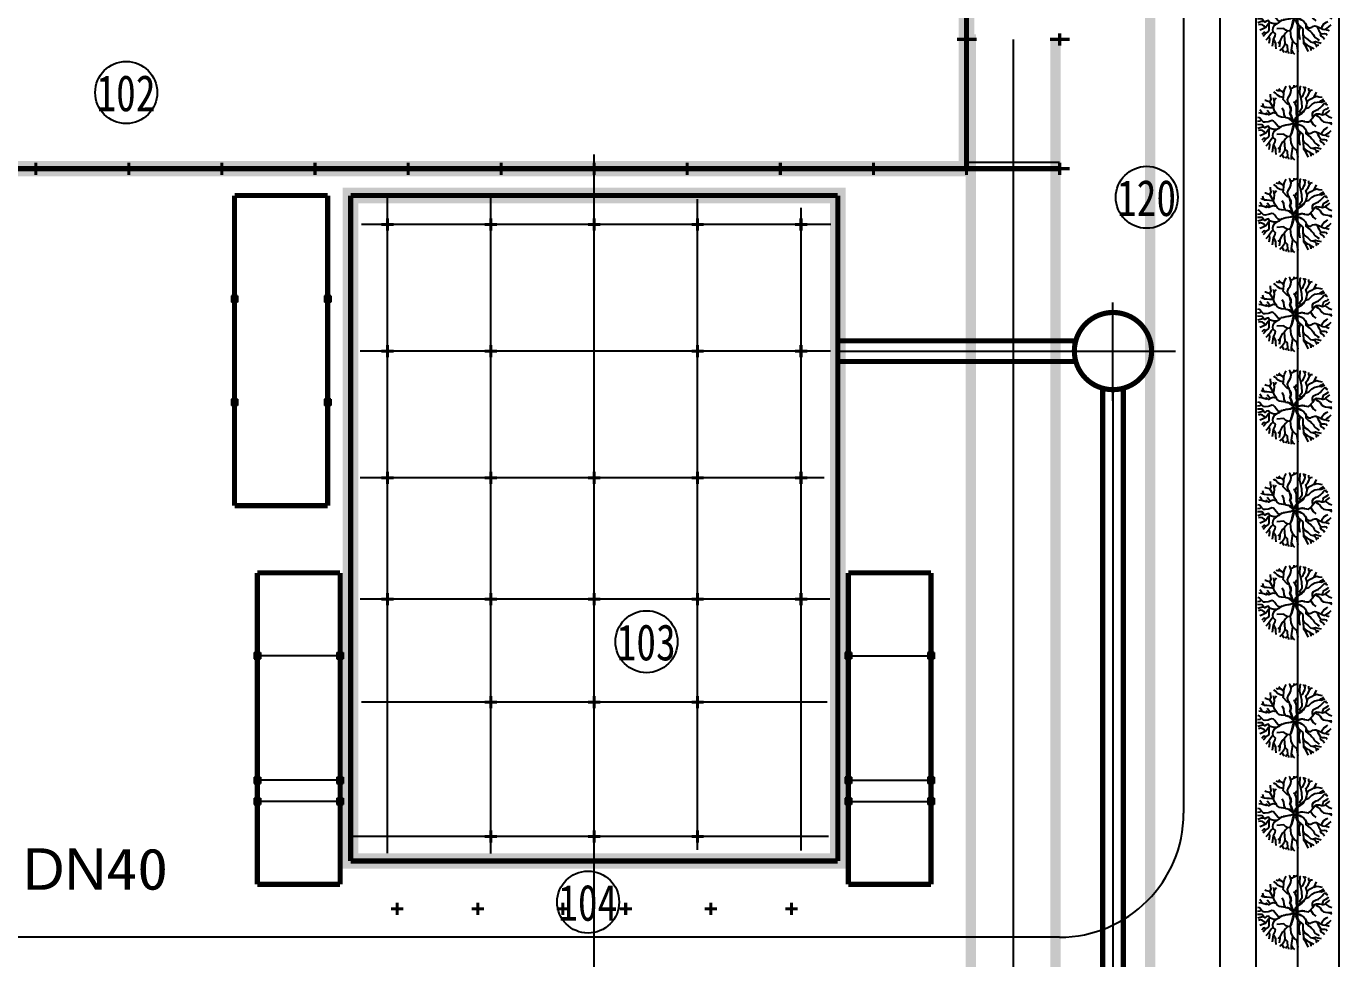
# Model space of a CAD drawing. Extents: x 532522 to 2902776, y -101917278 to 111238625.
# Drawn here: x 2901750.4 to 2901877.4, y 2549110.4 to 2549200.6 of the extents above; entities that cross this region are included whole.
import ezdxf
from ezdxf.enums import TextEntityAlignment as Align

# ---------------------------------------------------------------- set-up
doc = ezdxf.new("R2010")
doc.units = 0
doc.header["$LTSCALE"] = 1000
doc.header["$MEASUREMENT"] = 0
doc.linetypes.add('DASHDOT', pattern=[1, 0.5, -0.25, 0, -0.25])
for name, color, linetype in [('#1力能', 7, 'CONTINUOUS'), ('1', 7, 'CONTINUOUS'), ('11', 1, 'CONTINUOUS'), ('15', 7, 'CONTINUOUS'), ('34', 7, 'CONTINUOUS'), ('DIM', 4, 'CONTINUOUS'), ('NEW道路', 4, 'CONTINUOUS'), ('道路', 5, 'CONTINUOUS')]:
    doc.layers.add(name, color=color, linetype=linetype)
doc.styles.add('GEDITXT', font='', dxfattribs={"height": 0.2})
doc.styles.get("Standard").update_dxf_attribs({"font": '', "width": 1.1})
doc.styles.get('GEDITXT').set_extended_font_data('SimSun')
doc.styles.get('Standard').set_extended_font_data('SimSun')

# ---------------------------------------------------------------- blocks, each defined once
blk = doc.blocks.new('VEGTRE')
at = {"layer": '34', "color": 95, "linetype": 'Continuous'}
for p, q in [((-8.528, 0.012), (-9.251, 0.386)), ((0.118, -8.826), (0.14, -9.251)), ((3.566, -7.88), (3.93, -8.367))]:
    blk.add_line(p, q, dxfattribs=at)
for points in [[(-2.046, 4.279), (-2.4, 4.964), (-3.287, 5.585), (-3.964, 6.236), (-4.882, 6.473), (-5.323, 6.918), (-5.978, 7.056)], [(-5.323, 6.918), (-5.362, 7.246), (-5.46, 7.463)], [(-2.195, 6.115), (-2.574, 6.648), (-3.106, 7.036), (-3.4, 7.185), (-3.962, 7.479), (-4.61, 7.805), (-4.773, 7.915)], [(-3.752, 7.369), (-3.99, 8.041), (-3.988, 8.338)], [(-2.021, 2.95), (-2.046, 4.279), (-2.195, 6.115), (-2.229, 6.518), (-2.46, 6.863), (-3.385, 8.6)], [(0.397, 6.077), (-0.091, 6.602), (-0.424, 6.73), (-0.829, 8.612)], [(0.749, 8.303), (0.417, 8.867), (0.067, 9.236)], [(0.754, 9.176), (0.786, 8.248), (0.421, 5.99), (0.879, 5.048), (1.021, 3.397), (1.745, 3.549), (2.297, 4.056), (2.627, 4.528), (2.402, 6.574), (1.892, 7.12), (1.776, 8.509), (1.535, 8.749), (1.489, 9.113)], [(1.776, 8.509), (2.094, 8.662), (2.303, 8.938)], [(2.4, 6.569), (2.605, 7.267), (2.93, 7.679), (3.581, 8.303), (3.658, 8.472)], [(2.626, 4.535), (3.13, 4.899), (3.487, 5.697), (3.694, 6.082), (4.2, 6.525)], [(3.186, 7.925), (2.785, 8.597), (2.653, 8.841)], [(3.694, 6.082), (3.694, 6.585), (3.817, 7.533)], [(4.535, 1.708), (5.166, 2.212), (5.405, 2.749), (5.458, 3.195), (5.405, 3.713), (4.846, 4.231), (4.892, 4.745), (5.303, 5.581), (5.602, 7.304)], [(5.303, 5.581), (5.202, 5.697), (4.995, 6.082), (4.79, 6.494), (4.73, 7.087), (4.699, 7.94)], [(6.391, 4.959), (6.236, 5.518), (6.236, 5.725), (6.395, 6.648)], [(-7.644, 3.079), (-7.906, 3.251), (-8.291, 3.34), (-8.579, 3.473)], [(-6.48, 4.13), (-6.809, 4.197), (-7.373, 4.169), (-7.785, 4.256), (-8.041, 4.579)], [(-5.516, 2.354), (-5.718, 2.925), (-6.014, 3.369), (-6.482, 4.138), (-6.364, 4.405), (-6.573, 4.79), (-7.162, 5.174), (-7.426, 5.518)], [(-4.4, 6.349), (-5.149, 6.149), (-5.738, 6.297), (-6.573, 6.509)], [(-2.28, 1.166), (-2.28, 1.166), (-2.588, 1.561), (-2.851, 2.005), (-2.762, 2.39), (-2.79, 2.715), (-3.321, 3.217), (-3.913, 3.602), (-4.236, 3.99), (-4.562, 4.344), (-4.855, 4.817), (-5.062, 5.113), (-5.651, 5.497), (-6.065, 5.795)], [(-1.333, 2.385), (-1.014, 3.395), (-1.014, 4.191), (-1.128, 4.636), (-1.306, 5.585)], [(1.021, 3.397), (0.781, 2.621), (0.631, 1.971), (0.446, 1.246), (0.217, 0.503), (0.181, 0.39), (0.227, 0.262), (0.33, 0.248), (0.841, 0.426), (1.405, 0.538), (2.063, 0.638), (2.492, 0.733), (2.858, 0.774)], [(1.682, 3.535), (2.169, 3.304), (2.692, 2.851), (4.438, 2.986)], [(3.063, 0.843), (3.328, 0.935), (3.95, 1.438), (4.453, 1.703), (5.191, 1.733), (5.991, 1.467), (6.227, 1.436), (6.494, 1.703), (6.82, 2.174), (7.145, 2.617), (7.503, 2.795), (8.005, 3.031), (8.622, 3.282)], [(5.405, 3.715), (5.79, 4.156), (6.145, 4.662), (6.412, 4.985), (7.164, 5.812)], [(6.436, 1.643), (6.438, 3.318), (6.576, 3.653), (7.149, 4.036), (7.438, 4.497), (7.838, 4.863)], [(7.15, 4.038), (7.415, 3.92), (7.622, 3.862), (8.115, 4.385)], [(-5.072, -1.937), (-5.316, -1.81), (-5.788, -1.573), (-6.291, -1.097), (-6.762, -0.477), (-7.144, -0.179), (-7.677, -0.092), (-8.21, -0.003), (-9.26, 0.048)], [(-2.826, 2.118), (-3.087, 2.39), (-3.441, 2.687), (-3.737, 2.687), (-4.003, 2.656), (-4.241, 2.538), (-4.446, 2.391), (-5.01, 2.243), (-5.306, 2.273), (-5.778, 2.451), (-6.162, 2.631), (-6.487, 2.807), (-6.99, 3.043), (-7.521, 3.161), (-7.788, 2.985), (-8.085, 2.779), (-8.47, 2.513), (-9.051, 1.949)], [(-6.774, 2.944), (-6.814, 2.364), (-7.2, 1.771), (-7.88, 1.359), (-8.262, 1.156)], [(-3.964, -0.615), (-4.554, 0.443), (-5.236, 0.966)], [(-2.528, -0.28), (-2.003, -0.333), (-1.532, -0.287), (-1.009, -0.157), (-0.532, 0.043), (-0.487, 0.128), (-0.547, 0.195), (-1.308, 0.535), (-1.732, 0.759), (-2.28, 1.166)], [(-1.836, 0.836), (-1.532, 0.733), (-1.116, 0.535), (-0.728, 0.366), (-0.39, 0.222), (-0.308, 0.227), (-0.28, 0.318), (-0.409, 0.672), (-0.636, 1.292), (-0.851, 1.797), (-0.99, 2.038), (-1.383, 2.386), (-2.021, 2.95)], [(-1.496, 2.487), (-1.121, 2.253), (-0.85, 2.084), (-0.631, 1.636), (-0.436, 1.202), (-0.25, 0.662), (-0.137, 0.338), (-0.082, 0.263), (0.005, 0.289), (0.087, 0.499), (0.217, 0.862), (0.39, 1.333), (0.535, 1.913), (0.667, 2.463), (0.776, 2.867), (0.944, 3.145)], [(3.063, 0.843), (2.672, 0.708), (2.15, 0.579), (1.579, 0.487), (1.012, 0.402), (0.627, 0.217), (0.272, 0.046), (0.227, -0.01), (0.325, -0.138), (0.631, -0.385), (1.205, -0.844), (1.463, -1.024), (1.971, -1.188)], [(3.581, 1.14), (4.067, 0.995), (4.569, 0.431), (4.892, -0.014), (5.277, -0.369), (5.689, -0.487), (6.222, -0.251), (6.549, -0.162), (7.318, -0.075), (7.703, -0.106), (8.205, -0.578), (8.704, -1.142), (9.144, -1.244)], [(6.128, 1.448), (6.462, 0.903), (6.966, 1.051), (7.379, 1.315), (7.677, 1.108), (8.027, 0.545), (9.212, 0.508)], [(7.313, 2.699), (7.617, 2.232), (7.971, 1.997), (8.477, 1.877), (9.005, 2.002)], [(7.607, 1.156), (7.822, 1.138), (8.238, 1.197), (9.109, 1.462)], [(-7.533, -2.133), (-7.918, -1.867), (-8.39, -1.542), (-9.183, -1.21)], [(-3.385, -0.159), (-3.45, -0.154), (-3.774, -0.39), (-4.101, -0.774), (-4.337, -1.041), (-4.516, -1.246), (-4.752, -1.574), (-4.959, -1.839), (-5.168, -2.015), (-5.405, -2.164), (-5.937, -2.133), (-6.203, -2.133), (-6.619, -2.015), (-6.913, -1.957), (-7.178, -1.985), (-7.475, -2.075), (-7.713, -2.311), (-7.978, -2.46), (-8.333, -2.696), (-8.744, -3.056)], [(-6.979, -1.964), (-6.973, -2.342), (-7.031, -2.636), (-7.27, -3.021), (-7.773, -3.287), (-8.159, -3.523), (-8.431, -3.836)], [(-4.544, -1.287), (-4.398, -1.839), (-4.429, -2.313), (-4.667, -2.757), (-5.318, -3.111), (-5.88, -3.318), (-6.326, -3.644), (-6.8, -4.147), (-7.126, -4.528), (-7.364, -4.768), (-7.882, -4.867)], [(-2.462, -3.179), (-2.137, -2.583), (-1.759, -2.28), (-1.347, -1.979), (-0.903, -1.67), (-0.496, -1.229), (-0.344, -0.944), (-0.215, -0.239), (-0.255, -0.128), (-0.359, -0.106), (-0.985, -0.282), (-1.626, -0.421), (-1.896, -0.446), (-2.446, -0.297), (-2.923, -0.203), (-3.385, -0.159)], [(1.2, -4.123), (0.961, -3.593), (0.913, -3.108), (0.897, -2.942), (0.997, -2.662), (1.092, -2.21), (0.831, -1.764), (0.703, -1.215), (0.494, -0.85), (0.212, -0.451), (0.109, -0.39), (0.005, -0.414), (-0.07, -0.533), (-0.188, -1.003), (-0.224, -1.147), (-0.641, -1.614), (-0.865, -1.855), (-1.516, -2.27), (-2.173, -2.856), (-2.723, -3.472)], [(-1.516, -2.27), (-1.195, -2.785), (-1.891, -3.706), (-1.81, -5.097), (-1.538, -6.27), (-1.277, -7.256), (-1.383, -8.903), (-1.521, -9.106)], [(-0.641, -1.614), (-0.465, -2.169), (-0.497, -3.026), (-0.439, -3.619), (-0.352, -4.121), (-0.147, -4.685), (-0.354, -5.393), (-0.503, -5.629)], [(2.289, -1.251), (1.369, -1.07), (0.949, -0.757), (0.272, -0.338), (0.525, -0.728), (0.745, -1.07), (0.821, -1.393), (0.979, -1.87), (1.191, -2.229), (0.985, -3.046), (1.251, -4.369)], [(2.289, -1.251), (3.273, -1.369), (3.718, -1.47), (4.297, -1.908), (4.509, -2.215), (4.892, -2.778), (5.333, -3.788), (6.144, -5.178), (5.853, -5.723), (5.997, -6.562), (6.022, -7.009)], [(2.289, -1.251), (2.622, -1.988), (2.668, -2.896), (3.077, -3.598)], [(4.509, -2.215), (5.359, -2.379), (5.863, -2.203), (6.366, -1.908), (7.164, -2.383)], [(5.964, -2.144), (6.308, -2.441), (6.776, -3.034)], [(6.708, -2.111), (7.077, -1.968), (7.61, -2.147), (8.109, -2.292), (8.918, -2.378)], [(8.046, -2.275), (8.258, -2.65), (8.658, -3.2)], [(8.268, -0.651), (8.617, -0.311), (9.226, -0.229)], [(-7.467, -4.788), (-7.696, -4.588), (-8.154, -4.393)], [(-5.373, -7.544), (-4.773, -6.301), (-4.157, -5.926), (-3.485, -5.583), (-3.097, -5.157), (-2.957, -4.362), (-2.723, -3.472), (-3.477, -3.759), (-4.239, -4.508), (-5.019, -4.947), (-6.152, -5.144), (-6.579, -5.092), (-7.516, -5.415)], [(-6.154, -5.144), (-6.419, -5.388), (-6.862, -5.537), (-7.209, -5.815)], [(-4.773, -6.301), (-5.475, -6.544), (-6.005, -6.426), (-6.809, -6.28)], [(-3.097, -5.157), (-2.87, -5.896), (-2.783, -6.162), (-3.316, -6.841), (-3.614, -7.403), (-3.703, -7.757), (-3.526, -8.173), (-3.497, -8.573)], [(-1.538, -6.27), (-2.044, -6.574), (-2.251, -7.198), (-2.549, -7.67), (-2.579, -8.113), (-2.521, -8.379), (-2.316, -8.733), (-2.277, -8.973)], [(-0.179, -4.798), (-0.06, -4.862), (0.297, -5.039)], [(1.251, -4.369), (1.333, -4.685), (1.627, -4.952), (1.744, -5.662), (1.535, -6.342), (1.12, -6.993), (0.913, -7.436), (0.851, -8.029), (1.145, -8.826), (1.335, -9.154)], [(1.263, -4.424), (1.868, -4.687), (2.81, -5.721), (2.749, -6.195), (2.682, -7.19), (2.651, -7.523), (2.497, -8.152), (2.115, -9.003)], [(2.749, -6.195), (3.569, -6.393), (4.232, -6.769), (4.728, -7.321), (4.964, -7.379), (5.123, -7.651)], [(5.062, -5.236), (4.879, -5.692), (4.463, -6.137)], [(5.241, -3.574), (5.089, -4.362), (5, -4.954), (5.115, -5.487), (5.232, -6.168)], [(5.333, -3.788), (5.653, -3.624), (6.273, -3.682), (6.894, -3.744), (7.456, -3.773), (7.75, -4.07), (7.93, -4.732)], [(6.144, -5.179), (6.595, -5.251), (7.246, -5.46), (7.42, -5.497)], [(7.605, -3.921), (7.841, -3.892), (8.226, -4.07), (8.258, -4.132)], [(-3.675, -7.646), (-4, -8.051), (-4.462, -8.113)], [(-2.456, -8.492), (-2.67, -8.706), (-2.846, -8.81)], [(1.041, -8.544), (0.436, -8.59), (0.079, -8.856), (-0.393, -9.062), (-0.711, -9.226)], [(2.682, -7.164), (3.128, -7.675), (3.544, -7.882), (4.135, -7.851), (4.62, -8.005)]]:
    blk.add_lwpolyline(points, dxfattribs=at)

msp = doc.modelspace()

# ---------------------------------------------------------------- linework, layer by layer
at = {"layer": '1', "color": 1, "linetype": 'Continuous'}
for p, q in [((2901873.37, 2549279.83), (2901873.37, 2548994.33)), ((2901850.38, 2549187.42), (2901841.37, 2549187.42))]:
    msp.add_line(p, q, dxfattribs=at)
at = {"layer": '1', "color": 7, "linetype": 'Continuous', "flags": 128}
for points, const_width in [([(2901678.18, 2549229.33), (2901841.37, 2549229.33), (2901841.37, 2549186.83), (2901678.18, 2549186.83), (2901678.18, 2549229.33)], 1.5), ([(2901781.81, 2549184.23), (2901828.93, 2549184.23), (2901828.93, 2549119.86), (2901781.81, 2549119.86), (2901781.81, 2549184.23)], 1.5), ([(2901851.81, 2549170.18), (2901828.93, 2549170.18)], 0.5), ([(2901851.81, 2549168.18), (2901828.93, 2549168.18)], 0.5), ([(2901854.54, 2549165.45), (2901854.54, 2548993.38)], 0.5), ([(2901856.54, 2549165.45), (2901856.54, 2548993.38)], 0.5)]:
    msp.add_lwpolyline(points, dxfattribs=dict(at, const_width=const_width))
at = {"layer": '1', "color": 1}
for points, const_width in [([(2901841.37, 2549229.33), (2901841.37, 2549186.83)], 0.5), ([(2901842.35, 2549199.34), (2901840.44, 2549199.34)], 0.3), ([(2901851.34, 2549199.34), (2901849.44, 2549199.34)], 0.3), ([(2901842.34, 2549186.83), (2901840.44, 2549186.83)], 0.3), ([(2901851.34, 2549186.83), (2901849.44, 2549186.83)], 0.3)]:
    msp.add_lwpolyline(points, dxfattribs=dict(at, const_width=const_width))
at = {"layer": '1', "color": 7, "linetype": 'Continuous', "const_width": 1}
for points in [[(2901841.78, 2549199.84), (2901841.78, 2548984.34)], [(2901849.98, 2549199.49), (2901849.98, 2548984.34)]]:
    msp.add_lwpolyline(points, dxfattribs=at)
at = {"layer": '1', "color": 7, "linetype": 'DASHDOT', "ltscale": 2}
msp.add_lwpolyline([(2901845.88, 2549199.34), (2901845.88, 2548966.34)], dxfattribs=at)
at = {"layer": '1', "color": 1, "linetype": 'Continuous', "flags": 128}
msp.add_lwpolyline([(2901855.54, 2549165.45), (2901855.54, 2548988.33)], dxfattribs=at)
at = {"layer": '11', "color": 1}
for p, q in [((2901770.28, 2549174.53), (2901770.28, 2549173.92)), ((2901770.89, 2549174.53), (2901770.28, 2549174.53)), ((2901770.89, 2549173.92), (2901770.28, 2549173.92)), ((2901770.89, 2549174.53), (2901770.89, 2549173.92)), ((2901779.28, 2549174.53), (2901779.28, 2549173.92)), ((2901779.89, 2549174.53), (2901779.28, 2549174.53)), ((2901779.89, 2549173.92), (2901779.28, 2549173.92)), ((2901779.89, 2549174.53), (2901779.89, 2549173.92)), ((2901770.28, 2549164.53), (2901770.28, 2549163.92)), ((2901770.89, 2549164.53), (2901770.28, 2549164.53)), ((2901770.89, 2549164.53), (2901770.89, 2549163.92)), ((2901779.28, 2549164.53), (2901779.28, 2549163.92)), ((2901779.89, 2549164.53), (2901779.28, 2549164.53)), ((2901779.89, 2549164.53), (2901779.89, 2549163.92)), ((2901770.89, 2549163.92), (2901770.28, 2549163.92)), ((2901779.89, 2549163.92), (2901779.28, 2549163.92)), ((2901772.5, 2549140.02), (2901773.11, 2549140.02)), ((2901772.5, 2549140.02), (2901772.5, 2549139.41)), ((2901772.5, 2549139.41), (2901773.11, 2549139.41)), ((2901773.11, 2549140.02), (2901773.11, 2549139.41)), ((2901780.49, 2549140.02), (2901781.1, 2549140.02)), ((2901780.49, 2549140.02), (2901780.49, 2549139.41)), ((2901780.49, 2549139.41), (2901781.1, 2549139.41)), ((2901781.1, 2549140.02), (2901781.1, 2549139.41)), ((2901829.65, 2549140.02), (2901829.65, 2549139.41)), ((2901830.26, 2549140.02), (2901829.65, 2549140.02)), ((2901830.26, 2549139.41), (2901829.65, 2549139.41)), ((2901830.26, 2549140.02), (2901830.26, 2549139.41)), ((2901837.64, 2549140.02), (2901837.64, 2549139.41)), ((2901838.25, 2549140.02), (2901837.64, 2549140.02)), ((2901838.25, 2549139.41), (2901837.64, 2549139.41)), ((2901838.25, 2549140.02), (2901838.25, 2549139.41)), ((2901772.5, 2549127.97), (2901773.11, 2549127.97)), ((2901772.5, 2549127.97), (2901772.5, 2549127.36)), ((2901773.11, 2549127.97), (2901773.11, 2549127.36)), ((2901780.49, 2549127.97), (2901781.1, 2549127.97)), ((2901780.49, 2549127.97), (2901780.49, 2549127.36)), ((2901781.1, 2549127.97), (2901781.1, 2549127.36)), ((2901829.65, 2549127.97), (2901829.65, 2549127.36)), ((2901830.26, 2549127.97), (2901829.65, 2549127.97)), ((2901830.26, 2549127.97), (2901830.26, 2549127.36)), ((2901837.64, 2549127.97), (2901837.64, 2549127.36)), ((2901838.25, 2549127.97), (2901837.64, 2549127.97)), ((2901838.25, 2549127.97), (2901838.25, 2549127.36)), ((2901772.5, 2549127.36), (2901773.11, 2549127.36)), ((2901780.49, 2549127.36), (2901781.1, 2549127.36)), ((2901830.26, 2549127.36), (2901829.65, 2549127.36)), ((2901838.25, 2549127.36), (2901837.64, 2549127.36)), ((2901772.5, 2549125.93), (2901773.11, 2549125.93)), ((2901772.5, 2549125.93), (2901772.5, 2549125.32)), ((2901772.5, 2549125.32), (2901773.11, 2549125.32)), ((2901773.11, 2549125.93), (2901773.11, 2549125.32)), ((2901780.49, 2549125.93), (2901781.1, 2549125.93)), ((2901780.49, 2549125.93), (2901780.49, 2549125.32)), ((2901780.49, 2549125.32), (2901781.1, 2549125.32)), ((2901781.1, 2549125.93), (2901781.1, 2549125.32)), ((2901829.65, 2549125.93), (2901829.65, 2549125.32)), ((2901830.26, 2549125.93), (2901829.65, 2549125.93)), ((2901830.26, 2549125.32), (2901829.65, 2549125.32)), ((2901830.26, 2549125.93), (2901830.26, 2549125.32)), ((2901837.64, 2549125.93), (2901837.64, 2549125.32)), ((2901838.25, 2549125.93), (2901837.64, 2549125.93)), ((2901838.25, 2549125.32), (2901837.64, 2549125.32)), ((2901838.25, 2549125.93), (2901838.25, 2549125.32))]:
    msp.add_line(p, q, dxfattribs=at)
at = {"layer": '11', "color": 1, "linetype": 'Continuous'}
for p, q in [((2901770.33, 2549174.34), (2901770.33, 2549174.11)), ((2901770.37, 2549174.34), (2901770.33, 2549174.34)), ((2901770.37, 2549174.11), (2901770.33, 2549174.11)), ((2901770.37, 2549174.34), (2901770.37, 2549174.23)), ((2901770.58, 2549174.23), (2901770.37, 2549174.23)), ((2901770.37, 2549174.22), (2901770.37, 2549174.11)), ((2901770.58, 2549174.22), (2901770.37, 2549174.22)), ((2901770.47, 2549174.48), (2901770.47, 2549174.45)), ((2901770.7, 2549174.48), (2901770.47, 2549174.48)), ((2901770.58, 2549174.45), (2901770.47, 2549174.45)), ((2901770.58, 2549174), (2901770.47, 2549174)), ((2901770.47, 2549174), (2901770.47, 2549173.97)), ((2901770.7, 2549173.97), (2901770.47, 2549173.97)), ((2901770.58, 2549174.45), (2901770.58, 2549174.23)), ((2901770.58, 2549174.22), (2901770.58, 2549174)), ((2901770.6, 2549174.45), (2901770.6, 2549174.23)), ((2901770.7, 2549174.45), (2901770.6, 2549174.45)), ((2901770.81, 2549174.23), (2901770.6, 2549174.23)), ((2901770.6, 2549174.22), (2901770.6, 2549174)), ((2901770.81, 2549174.22), (2901770.6, 2549174.22)), ((2901770.7, 2549174), (2901770.6, 2549174)), ((2901770.7, 2549174.48), (2901770.7, 2549174.45)), ((2901770.7, 2549174), (2901770.7, 2549173.97)), ((2901770.81, 2549174.34), (2901770.81, 2549174.23)), ((2901770.84, 2549174.34), (2901770.81, 2549174.34)), ((2901770.81, 2549174.22), (2901770.81, 2549174.11)), ((2901770.84, 2549174.11), (2901770.81, 2549174.11)), ((2901770.84, 2549174.34), (2901770.84, 2549174.11)), ((2901779.33, 2549174.34), (2901779.33, 2549174.11)), ((2901779.37, 2549174.34), (2901779.33, 2549174.34)), ((2901779.37, 2549174.11), (2901779.33, 2549174.11)), ((2901779.37, 2549174.34), (2901779.37, 2549174.23)), ((2901779.58, 2549174.23), (2901779.37, 2549174.23)), ((2901779.37, 2549174.22), (2901779.37, 2549174.11)), ((2901779.58, 2549174.22), (2901779.37, 2549174.22)), ((2901779.47, 2549174.48), (2901779.47, 2549174.45)), ((2901779.7, 2549174.48), (2901779.47, 2549174.48)), ((2901779.58, 2549174.45), (2901779.47, 2549174.45)), ((2901779.58, 2549174), (2901779.47, 2549174)), ((2901779.47, 2549174), (2901779.47, 2549173.97)), ((2901779.7, 2549173.97), (2901779.47, 2549173.97)), ((2901779.58, 2549174.45), (2901779.58, 2549174.23)), ((2901779.58, 2549174.22), (2901779.58, 2549174)), ((2901779.6, 2549174.45), (2901779.6, 2549174.23)), ((2901779.7, 2549174.45), (2901779.6, 2549174.45)), ((2901779.81, 2549174.23), (2901779.6, 2549174.23)), ((2901779.6, 2549174.22), (2901779.6, 2549174)), ((2901779.81, 2549174.22), (2901779.6, 2549174.22)), ((2901779.7, 2549174), (2901779.6, 2549174)), ((2901779.7, 2549174.48), (2901779.7, 2549174.45)), ((2901779.7, 2549174), (2901779.7, 2549173.97)), ((2901779.81, 2549174.34), (2901779.81, 2549174.23)), ((2901779.84, 2549174.34), (2901779.81, 2549174.34)), ((2901779.81, 2549174.22), (2901779.81, 2549174.11)), ((2901779.84, 2549174.11), (2901779.81, 2549174.11)), ((2901779.84, 2549174.34), (2901779.84, 2549174.11)), ((2901770.33, 2549164.34), (2901770.33, 2549164.11)), ((2901770.37, 2549164.34), (2901770.33, 2549164.34)), ((2901770.37, 2549164.11), (2901770.33, 2549164.11)), ((2901770.37, 2549164.34), (2901770.37, 2549164.23)), ((2901770.58, 2549164.23), (2901770.37, 2549164.23)), ((2901770.37, 2549164.22), (2901770.37, 2549164.11)), ((2901770.58, 2549164.22), (2901770.37, 2549164.22)), ((2901770.47, 2549164.48), (2901770.47, 2549164.45)), ((2901770.7, 2549164.48), (2901770.47, 2549164.48)), ((2901770.58, 2549164.45), (2901770.47, 2549164.45)), ((2901770.58, 2549164), (2901770.47, 2549164)), ((2901770.47, 2549164), (2901770.47, 2549163.97)), ((2901770.7, 2549163.97), (2901770.47, 2549163.97)), ((2901770.58, 2549164.45), (2901770.58, 2549164.23)), ((2901770.58, 2549164.22), (2901770.58, 2549164)), ((2901770.6, 2549164.45), (2901770.6, 2549164.23)), ((2901770.7, 2549164.45), (2901770.6, 2549164.45)), ((2901770.81, 2549164.23), (2901770.6, 2549164.23)), ((2901770.6, 2549164.22), (2901770.6, 2549164)), ((2901770.81, 2549164.22), (2901770.6, 2549164.22)), ((2901770.7, 2549164), (2901770.6, 2549164)), ((2901770.7, 2549164.48), (2901770.7, 2549164.45)), ((2901770.7, 2549164), (2901770.7, 2549163.97)), ((2901770.81, 2549164.34), (2901770.81, 2549164.23)), ((2901770.84, 2549164.34), (2901770.81, 2549164.34)), ((2901770.81, 2549164.22), (2901770.81, 2549164.11)), ((2901770.84, 2549164.11), (2901770.81, 2549164.11)), ((2901770.84, 2549164.34), (2901770.84, 2549164.11)), ((2901779.33, 2549164.34), (2901779.33, 2549164.11)), ((2901779.37, 2549164.34), (2901779.33, 2549164.34)), ((2901779.37, 2549164.11), (2901779.33, 2549164.11)), ((2901779.37, 2549164.34), (2901779.37, 2549164.23)), ((2901779.58, 2549164.23), (2901779.37, 2549164.23)), ((2901779.37, 2549164.22), (2901779.37, 2549164.11)), ((2901779.58, 2549164.22), (2901779.37, 2549164.22)), ((2901779.47, 2549164.48), (2901779.47, 2549164.45)), ((2901779.7, 2549164.48), (2901779.47, 2549164.48)), ((2901779.58, 2549164.45), (2901779.47, 2549164.45)), ((2901779.58, 2549164), (2901779.47, 2549164)), ((2901779.47, 2549164), (2901779.47, 2549163.97)), ((2901779.7, 2549163.97), (2901779.47, 2549163.97)), ((2901779.58, 2549164.45), (2901779.58, 2549164.23)), ((2901779.58, 2549164.22), (2901779.58, 2549164)), ((2901779.6, 2549164.45), (2901779.6, 2549164.23)), ((2901779.7, 2549164.45), (2901779.6, 2549164.45)), ((2901779.81, 2549164.23), (2901779.6, 2549164.23)), ((2901779.6, 2549164.22), (2901779.6, 2549164)), ((2901779.81, 2549164.22), (2901779.6, 2549164.22)), ((2901779.7, 2549164), (2901779.6, 2549164)), ((2901779.7, 2549164.48), (2901779.7, 2549164.45)), ((2901779.7, 2549164), (2901779.7, 2549163.97)), ((2901779.81, 2549164.34), (2901779.81, 2549164.23)), ((2901779.84, 2549164.34), (2901779.81, 2549164.34)), ((2901779.81, 2549164.22), (2901779.81, 2549164.11)), ((2901779.84, 2549164.11), (2901779.81, 2549164.11)), ((2901779.84, 2549164.34), (2901779.84, 2549164.11)), ((2901772.55, 2549139.83), (2901772.58, 2549139.83)), ((2901772.55, 2549139.83), (2901772.55, 2549139.6)), ((2901772.55, 2549139.6), (2901772.58, 2549139.6)), ((2901772.58, 2549139.83), (2901772.58, 2549139.72)), ((2901772.58, 2549139.72), (2901772.8, 2549139.72)), ((2901772.58, 2549139.7), (2901772.8, 2549139.7)), ((2901772.58, 2549139.7), (2901772.58, 2549139.6)), ((2901772.69, 2549139.97), (2901772.92, 2549139.97)), ((2901772.69, 2549139.97), (2901772.69, 2549139.93)), ((2901772.69, 2549139.93), (2901772.8, 2549139.93)), ((2901772.69, 2549139.49), (2901772.8, 2549139.49)), ((2901772.69, 2549139.49), (2901772.69, 2549139.46)), ((2901772.69, 2549139.46), (2901772.92, 2549139.46)), ((2901772.8, 2549139.93), (2901772.8, 2549139.72)), ((2901772.8, 2549139.7), (2901772.8, 2549139.49)), ((2901772.81, 2549139.93), (2901772.81, 2549139.72)), ((2901772.81, 2549139.93), (2901772.92, 2549139.93)), ((2901772.81, 2549139.72), (2901773.03, 2549139.72)), ((2901772.81, 2549139.7), (2901773.03, 2549139.7)), ((2901772.81, 2549139.7), (2901772.81, 2549139.49)), ((2901772.81, 2549139.49), (2901772.92, 2549139.49)), ((2901772.92, 2549139.97), (2901772.92, 2549139.93)), ((2901772.92, 2549139.49), (2901772.92, 2549139.46)), ((2901773.03, 2549139.83), (2901773.06, 2549139.83)), ((2901773.03, 2549139.83), (2901773.03, 2549139.72)), ((2901773.03, 2549139.7), (2901773.03, 2549139.6)), ((2901773.03, 2549139.6), (2901773.06, 2549139.6)), ((2901773.06, 2549139.83), (2901773.06, 2549139.6)), ((2901780.54, 2549139.83), (2901780.57, 2549139.83)), ((2901780.54, 2549139.83), (2901780.54, 2549139.6)), ((2901780.54, 2549139.6), (2901780.57, 2549139.6)), ((2901780.57, 2549139.83), (2901780.57, 2549139.72)), ((2901780.57, 2549139.72), (2901780.79, 2549139.72)), ((2901780.57, 2549139.7), (2901780.79, 2549139.7)), ((2901780.57, 2549139.7), (2901780.57, 2549139.6)), ((2901780.68, 2549139.97), (2901780.91, 2549139.97)), ((2901780.68, 2549139.97), (2901780.68, 2549139.93)), ((2901780.68, 2549139.93), (2901780.79, 2549139.93)), ((2901780.68, 2549139.49), (2901780.79, 2549139.49)), ((2901780.68, 2549139.49), (2901780.68, 2549139.46)), ((2901780.68, 2549139.46), (2901780.91, 2549139.46)), ((2901780.79, 2549139.93), (2901780.79, 2549139.72)), ((2901780.79, 2549139.7), (2901780.79, 2549139.49)), ((2901780.8, 2549139.93), (2901780.8, 2549139.72)), ((2901780.8, 2549139.93), (2901780.91, 2549139.93)), ((2901780.8, 2549139.72), (2901781.02, 2549139.72)), ((2901780.8, 2549139.7), (2901781.02, 2549139.7)), ((2901780.8, 2549139.7), (2901780.8, 2549139.49)), ((2901780.8, 2549139.49), (2901780.91, 2549139.49)), ((2901780.91, 2549139.97), (2901780.91, 2549139.93)), ((2901780.91, 2549139.49), (2901780.91, 2549139.46)), ((2901781.02, 2549139.83), (2901781.05, 2549139.83)), ((2901781.02, 2549139.83), (2901781.02, 2549139.72)), ((2901781.02, 2549139.7), (2901781.02, 2549139.6)), ((2901781.02, 2549139.6), (2901781.05, 2549139.6)), ((2901781.05, 2549139.83), (2901781.05, 2549139.6)), ((2901829.7, 2549139.83), (2901829.7, 2549139.6)), ((2901829.73, 2549139.83), (2901829.7, 2549139.83)), ((2901829.73, 2549139.6), (2901829.7, 2549139.6)), ((2901829.73, 2549139.83), (2901829.73, 2549139.72)), ((2901829.94, 2549139.72), (2901829.73, 2549139.72)), ((2901829.73, 2549139.7), (2901829.73, 2549139.6)), ((2901829.94, 2549139.7), (2901829.73, 2549139.7)), ((2901829.84, 2549139.97), (2901829.84, 2549139.93)), ((2901830.07, 2549139.97), (2901829.84, 2549139.97)), ((2901829.94, 2549139.93), (2901829.84, 2549139.93)), ((2901829.94, 2549139.49), (2901829.84, 2549139.49)), ((2901829.84, 2549139.49), (2901829.84, 2549139.46)), ((2901830.07, 2549139.46), (2901829.84, 2549139.46)), ((2901829.94, 2549139.93), (2901829.94, 2549139.72)), ((2901829.94, 2549139.7), (2901829.94, 2549139.49)), ((2901829.96, 2549139.93), (2901829.96, 2549139.72)), ((2901830.07, 2549139.93), (2901829.96, 2549139.93)), ((2901830.18, 2549139.72), (2901829.96, 2549139.72)), ((2901829.96, 2549139.7), (2901829.96, 2549139.49)), ((2901830.18, 2549139.7), (2901829.96, 2549139.7)), ((2901830.07, 2549139.49), (2901829.96, 2549139.49)), ((2901830.07, 2549139.97), (2901830.07, 2549139.93)), ((2901830.07, 2549139.49), (2901830.07, 2549139.46)), ((2901830.18, 2549139.83), (2901830.18, 2549139.72)), ((2901830.21, 2549139.83), (2901830.18, 2549139.83)), ((2901830.18, 2549139.7), (2901830.18, 2549139.6)), ((2901830.21, 2549139.6), (2901830.18, 2549139.6)), ((2901830.21, 2549139.83), (2901830.21, 2549139.6)), ((2901837.69, 2549139.83), (2901837.69, 2549139.6)), ((2901837.72, 2549139.83), (2901837.69, 2549139.83)), ((2901837.72, 2549139.6), (2901837.69, 2549139.6)), ((2901837.72, 2549139.83), (2901837.72, 2549139.72)), ((2901837.94, 2549139.72), (2901837.72, 2549139.72)), ((2901837.72, 2549139.7), (2901837.72, 2549139.6)), ((2901837.94, 2549139.7), (2901837.72, 2549139.7)), ((2901837.83, 2549139.97), (2901837.83, 2549139.93)), ((2901838.06, 2549139.97), (2901837.83, 2549139.97)), ((2901837.94, 2549139.93), (2901837.83, 2549139.93)), ((2901837.94, 2549139.49), (2901837.83, 2549139.49)), ((2901837.83, 2549139.49), (2901837.83, 2549139.46)), ((2901838.06, 2549139.46), (2901837.83, 2549139.46)), ((2901837.94, 2549139.93), (2901837.94, 2549139.72)), ((2901837.94, 2549139.7), (2901837.94, 2549139.49)), ((2901837.95, 2549139.93), (2901837.95, 2549139.72)), ((2901838.06, 2549139.93), (2901837.95, 2549139.93)), ((2901838.17, 2549139.72), (2901837.95, 2549139.72)), ((2901837.95, 2549139.7), (2901837.95, 2549139.49)), ((2901838.17, 2549139.7), (2901837.95, 2549139.7)), ((2901838.06, 2549139.49), (2901837.95, 2549139.49)), ((2901838.06, 2549139.97), (2901838.06, 2549139.93)), ((2901838.06, 2549139.49), (2901838.06, 2549139.46)), ((2901838.17, 2549139.83), (2901838.17, 2549139.72)), ((2901838.2, 2549139.83), (2901838.17, 2549139.83)), ((2901838.17, 2549139.7), (2901838.17, 2549139.6)), ((2901838.2, 2549139.6), (2901838.17, 2549139.6)), ((2901838.2, 2549139.83), (2901838.2, 2549139.6)), ((2901772.55, 2549127.78), (2901772.58, 2549127.78)), ((2901772.55, 2549127.78), (2901772.55, 2549127.55)), ((2901772.58, 2549127.78), (2901772.58, 2549127.67)), ((2901772.69, 2549127.92), (2901772.92, 2549127.92)), ((2901772.69, 2549127.92), (2901772.69, 2549127.89)), ((2901772.69, 2549127.89), (2901772.8, 2549127.89)), ((2901772.8, 2549127.89), (2901772.8, 2549127.67)), ((2901772.81, 2549127.89), (2901772.81, 2549127.67)), ((2901772.81, 2549127.89), (2901772.92, 2549127.89)), ((2901772.92, 2549127.92), (2901772.92, 2549127.89)), ((2901773.03, 2549127.78), (2901773.06, 2549127.78)), ((2901773.03, 2549127.78), (2901773.03, 2549127.67)), ((2901773.06, 2549127.78), (2901773.06, 2549127.55)), ((2901780.54, 2549127.78), (2901780.57, 2549127.78)), ((2901780.54, 2549127.78), (2901780.54, 2549127.55)), ((2901780.57, 2549127.78), (2901780.57, 2549127.67)), ((2901780.68, 2549127.92), (2901780.91, 2549127.92)), ((2901780.68, 2549127.92), (2901780.68, 2549127.89)), ((2901780.68, 2549127.89), (2901780.79, 2549127.89)), ((2901780.79, 2549127.89), (2901780.79, 2549127.67)), ((2901780.8, 2549127.89), (2901780.8, 2549127.67)), ((2901780.8, 2549127.89), (2901780.91, 2549127.89)), ((2901780.91, 2549127.92), (2901780.91, 2549127.89)), ((2901781.02, 2549127.78), (2901781.05, 2549127.78)), ((2901781.02, 2549127.78), (2901781.02, 2549127.67)), ((2901781.05, 2549127.78), (2901781.05, 2549127.55)), ((2901829.7, 2549127.78), (2901829.7, 2549127.55)), ((2901829.73, 2549127.78), (2901829.7, 2549127.78)), ((2901829.73, 2549127.78), (2901829.73, 2549127.67)), ((2901829.84, 2549127.92), (2901829.84, 2549127.89)), ((2901830.07, 2549127.92), (2901829.84, 2549127.92)), ((2901829.94, 2549127.89), (2901829.84, 2549127.89)), ((2901829.94, 2549127.89), (2901829.94, 2549127.67)), ((2901829.96, 2549127.89), (2901829.96, 2549127.67)), ((2901830.07, 2549127.89), (2901829.96, 2549127.89)), ((2901830.07, 2549127.92), (2901830.07, 2549127.89)), ((2901830.18, 2549127.78), (2901830.18, 2549127.67)), ((2901830.21, 2549127.78), (2901830.18, 2549127.78)), ((2901830.21, 2549127.78), (2901830.21, 2549127.55)), ((2901837.69, 2549127.78), (2901837.69, 2549127.55)), ((2901837.72, 2549127.78), (2901837.69, 2549127.78)), ((2901837.72, 2549127.78), (2901837.72, 2549127.67)), ((2901837.83, 2549127.92), (2901837.83, 2549127.89)), ((2901838.06, 2549127.92), (2901837.83, 2549127.92)), ((2901837.94, 2549127.89), (2901837.83, 2549127.89)), ((2901837.94, 2549127.89), (2901837.94, 2549127.67)), ((2901837.95, 2549127.89), (2901837.95, 2549127.67)), ((2901838.06, 2549127.89), (2901837.95, 2549127.89)), ((2901838.06, 2549127.92), (2901838.06, 2549127.89)), ((2901838.17, 2549127.78), (2901838.17, 2549127.67)), ((2901838.2, 2549127.78), (2901838.17, 2549127.78)), ((2901838.2, 2549127.78), (2901838.2, 2549127.55)), ((2901772.55, 2549127.55), (2901772.58, 2549127.55)), ((2901772.58, 2549127.67), (2901772.8, 2549127.67)), ((2901772.58, 2549127.66), (2901772.8, 2549127.66)), ((2901772.58, 2549127.66), (2901772.58, 2549127.55)), ((2901772.69, 2549127.44), (2901772.8, 2549127.44)), ((2901772.69, 2549127.44), (2901772.69, 2549127.41)), ((2901772.69, 2549127.41), (2901772.92, 2549127.41)), ((2901772.8, 2549127.66), (2901772.8, 2549127.44)), ((2901772.81, 2549127.67), (2901773.03, 2549127.67)), ((2901772.81, 2549127.66), (2901773.03, 2549127.66)), ((2901772.81, 2549127.66), (2901772.81, 2549127.44)), ((2901772.81, 2549127.44), (2901772.92, 2549127.44)), ((2901772.92, 2549127.44), (2901772.92, 2549127.41)), ((2901773.03, 2549127.66), (2901773.03, 2549127.55)), ((2901773.03, 2549127.55), (2901773.06, 2549127.55)), ((2901780.54, 2549127.55), (2901780.57, 2549127.55)), ((2901780.57, 2549127.67), (2901780.79, 2549127.67)), ((2901780.57, 2549127.66), (2901780.79, 2549127.66)), ((2901780.57, 2549127.66), (2901780.57, 2549127.55)), ((2901780.68, 2549127.44), (2901780.79, 2549127.44)), ((2901780.68, 2549127.44), (2901780.68, 2549127.41)), ((2901780.68, 2549127.41), (2901780.91, 2549127.41)), ((2901780.79, 2549127.66), (2901780.79, 2549127.44)), ((2901780.8, 2549127.67), (2901781.02, 2549127.67)), ((2901780.8, 2549127.66), (2901781.02, 2549127.66)), ((2901780.8, 2549127.66), (2901780.8, 2549127.44)), ((2901780.8, 2549127.44), (2901780.91, 2549127.44)), ((2901780.91, 2549127.44), (2901780.91, 2549127.41)), ((2901781.02, 2549127.66), (2901781.02, 2549127.55)), ((2901781.02, 2549127.55), (2901781.05, 2549127.55)), ((2901829.73, 2549127.55), (2901829.7, 2549127.55)), ((2901829.94, 2549127.67), (2901829.73, 2549127.67)), ((2901829.73, 2549127.66), (2901829.73, 2549127.55)), ((2901829.94, 2549127.66), (2901829.73, 2549127.66)), ((2901829.94, 2549127.44), (2901829.84, 2549127.44)), ((2901829.84, 2549127.44), (2901829.84, 2549127.41)), ((2901830.07, 2549127.41), (2901829.84, 2549127.41)), ((2901829.94, 2549127.66), (2901829.94, 2549127.44)), ((2901830.18, 2549127.67), (2901829.96, 2549127.67)), ((2901829.96, 2549127.66), (2901829.96, 2549127.44)), ((2901830.18, 2549127.66), (2901829.96, 2549127.66)), ((2901830.07, 2549127.44), (2901829.96, 2549127.44)), ((2901830.07, 2549127.44), (2901830.07, 2549127.41)), ((2901830.18, 2549127.66), (2901830.18, 2549127.55)), ((2901830.21, 2549127.55), (2901830.18, 2549127.55)), ((2901837.72, 2549127.55), (2901837.69, 2549127.55)), ((2901837.94, 2549127.67), (2901837.72, 2549127.67)), ((2901837.72, 2549127.66), (2901837.72, 2549127.55)), ((2901837.94, 2549127.66), (2901837.72, 2549127.66)), ((2901837.94, 2549127.44), (2901837.83, 2549127.44)), ((2901837.83, 2549127.44), (2901837.83, 2549127.41)), ((2901838.06, 2549127.41), (2901837.83, 2549127.41)), ((2901837.94, 2549127.66), (2901837.94, 2549127.44)), ((2901838.17, 2549127.67), (2901837.95, 2549127.67)), ((2901837.95, 2549127.66), (2901837.95, 2549127.44)), ((2901838.17, 2549127.66), (2901837.95, 2549127.66)), ((2901838.06, 2549127.44), (2901837.95, 2549127.44)), ((2901838.06, 2549127.44), (2901838.06, 2549127.41)), ((2901838.17, 2549127.66), (2901838.17, 2549127.55)), ((2901838.2, 2549127.55), (2901838.17, 2549127.55)), ((2901772.55, 2549125.74), (2901772.58, 2549125.74)), ((2901772.55, 2549125.74), (2901772.55, 2549125.51)), ((2901772.55, 2549125.51), (2901772.58, 2549125.51)), ((2901772.58, 2549125.74), (2901772.58, 2549125.63)), ((2901772.58, 2549125.63), (2901772.8, 2549125.63)), ((2901772.58, 2549125.61), (2901772.8, 2549125.61)), ((2901772.58, 2549125.61), (2901772.58, 2549125.51)), ((2901772.69, 2549125.87), (2901772.92, 2549125.87)), ((2901772.69, 2549125.87), (2901772.69, 2549125.84)), ((2901772.69, 2549125.84), (2901772.8, 2549125.84)), ((2901772.69, 2549125.4), (2901772.8, 2549125.4)), ((2901772.69, 2549125.4), (2901772.69, 2549125.37)), ((2901772.69, 2549125.37), (2901772.92, 2549125.37)), ((2901772.8, 2549125.84), (2901772.8, 2549125.63)), ((2901772.8, 2549125.61), (2901772.8, 2549125.4)), ((2901772.81, 2549125.84), (2901772.81, 2549125.63)), ((2901772.81, 2549125.84), (2901772.92, 2549125.84)), ((2901772.81, 2549125.63), (2901773.03, 2549125.63)), ((2901772.81, 2549125.61), (2901773.03, 2549125.61)), ((2901772.81, 2549125.61), (2901772.81, 2549125.4)), ((2901772.81, 2549125.4), (2901772.92, 2549125.4)), ((2901772.92, 2549125.87), (2901772.92, 2549125.84)), ((2901772.92, 2549125.4), (2901772.92, 2549125.37)), ((2901773.03, 2549125.74), (2901773.06, 2549125.74)), ((2901773.03, 2549125.74), (2901773.03, 2549125.63)), ((2901773.03, 2549125.61), (2901773.03, 2549125.51)), ((2901773.03, 2549125.51), (2901773.06, 2549125.51)), ((2901773.06, 2549125.74), (2901773.06, 2549125.51)), ((2901780.54, 2549125.74), (2901780.57, 2549125.74)), ((2901780.54, 2549125.74), (2901780.54, 2549125.51)), ((2901780.54, 2549125.51), (2901780.57, 2549125.51)), ((2901780.57, 2549125.74), (2901780.57, 2549125.63)), ((2901780.57, 2549125.63), (2901780.79, 2549125.63)), ((2901780.57, 2549125.61), (2901780.79, 2549125.61)), ((2901780.57, 2549125.61), (2901780.57, 2549125.51)), ((2901780.68, 2549125.87), (2901780.91, 2549125.87)), ((2901780.68, 2549125.87), (2901780.68, 2549125.84)), ((2901780.68, 2549125.84), (2901780.79, 2549125.84)), ((2901780.68, 2549125.4), (2901780.79, 2549125.4)), ((2901780.68, 2549125.4), (2901780.68, 2549125.37)), ((2901780.68, 2549125.37), (2901780.91, 2549125.37)), ((2901780.79, 2549125.84), (2901780.79, 2549125.63)), ((2901780.79, 2549125.61), (2901780.79, 2549125.4)), ((2901780.8, 2549125.84), (2901780.8, 2549125.63)), ((2901780.8, 2549125.84), (2901780.91, 2549125.84)), ((2901780.8, 2549125.63), (2901781.02, 2549125.63)), ((2901780.8, 2549125.61), (2901781.02, 2549125.61)), ((2901780.8, 2549125.61), (2901780.8, 2549125.4)), ((2901780.8, 2549125.4), (2901780.91, 2549125.4)), ((2901780.91, 2549125.87), (2901780.91, 2549125.84)), ((2901780.91, 2549125.4), (2901780.91, 2549125.37)), ((2901781.02, 2549125.74), (2901781.05, 2549125.74)), ((2901781.02, 2549125.74), (2901781.02, 2549125.63)), ((2901781.02, 2549125.61), (2901781.02, 2549125.51)), ((2901781.02, 2549125.51), (2901781.05, 2549125.51)), ((2901781.05, 2549125.74), (2901781.05, 2549125.51)), ((2901829.7, 2549125.74), (2901829.7, 2549125.51)), ((2901829.73, 2549125.74), (2901829.7, 2549125.74)), ((2901829.73, 2549125.51), (2901829.7, 2549125.51)), ((2901829.73, 2549125.74), (2901829.73, 2549125.63)), ((2901829.94, 2549125.63), (2901829.73, 2549125.63)), ((2901829.73, 2549125.61), (2901829.73, 2549125.51)), ((2901829.94, 2549125.61), (2901829.73, 2549125.61)), ((2901829.84, 2549125.87), (2901829.84, 2549125.84)), ((2901830.07, 2549125.87), (2901829.84, 2549125.87)), ((2901829.94, 2549125.84), (2901829.84, 2549125.84)), ((2901829.94, 2549125.4), (2901829.84, 2549125.4)), ((2901829.84, 2549125.4), (2901829.84, 2549125.37)), ((2901830.07, 2549125.37), (2901829.84, 2549125.37)), ((2901829.94, 2549125.84), (2901829.94, 2549125.63)), ((2901829.94, 2549125.61), (2901829.94, 2549125.4)), ((2901829.96, 2549125.84), (2901829.96, 2549125.63)), ((2901830.07, 2549125.84), (2901829.96, 2549125.84)), ((2901830.18, 2549125.63), (2901829.96, 2549125.63)), ((2901829.96, 2549125.61), (2901829.96, 2549125.4)), ((2901830.18, 2549125.61), (2901829.96, 2549125.61)), ((2901830.07, 2549125.4), (2901829.96, 2549125.4)), ((2901830.07, 2549125.87), (2901830.07, 2549125.84)), ((2901830.07, 2549125.4), (2901830.07, 2549125.37)), ((2901830.18, 2549125.74), (2901830.18, 2549125.63)), ((2901830.21, 2549125.74), (2901830.18, 2549125.74)), ((2901830.18, 2549125.61), (2901830.18, 2549125.51)), ((2901830.21, 2549125.51), (2901830.18, 2549125.51)), ((2901830.21, 2549125.74), (2901830.21, 2549125.51)), ((2901837.69, 2549125.74), (2901837.69, 2549125.51)), ((2901837.72, 2549125.74), (2901837.69, 2549125.74)), ((2901837.72, 2549125.51), (2901837.69, 2549125.51)), ((2901837.72, 2549125.74), (2901837.72, 2549125.63)), ((2901837.94, 2549125.63), (2901837.72, 2549125.63)), ((2901837.72, 2549125.61), (2901837.72, 2549125.51)), ((2901837.94, 2549125.61), (2901837.72, 2549125.61)), ((2901837.83, 2549125.87), (2901837.83, 2549125.84)), ((2901838.06, 2549125.87), (2901837.83, 2549125.87)), ((2901837.94, 2549125.84), (2901837.83, 2549125.84)), ((2901837.94, 2549125.4), (2901837.83, 2549125.4)), ((2901837.83, 2549125.4), (2901837.83, 2549125.37)), ((2901838.06, 2549125.37), (2901837.83, 2549125.37)), ((2901837.94, 2549125.84), (2901837.94, 2549125.63)), ((2901837.94, 2549125.61), (2901837.94, 2549125.4)), ((2901837.95, 2549125.84), (2901837.95, 2549125.63)), ((2901838.06, 2549125.84), (2901837.95, 2549125.84)), ((2901838.17, 2549125.63), (2901837.95, 2549125.63)), ((2901837.95, 2549125.61), (2901837.95, 2549125.4)), ((2901838.17, 2549125.61), (2901837.95, 2549125.61)), ((2901838.06, 2549125.4), (2901837.95, 2549125.4)), ((2901838.06, 2549125.87), (2901838.06, 2549125.84)), ((2901838.06, 2549125.4), (2901838.06, 2549125.37)), ((2901838.17, 2549125.74), (2901838.17, 2549125.63)), ((2901838.2, 2549125.74), (2901838.17, 2549125.74)), ((2901838.17, 2549125.61), (2901838.17, 2549125.51)), ((2901838.2, 2549125.51), (2901838.17, 2549125.51)), ((2901838.2, 2549125.74), (2901838.2, 2549125.51))]:
    msp.add_line(p, q, dxfattribs=at)
at = {"layer": '15', "color": 3, "linetype": 'Continuous', "const_width": 1, "flags": 128}
msp.add_lwpolyline([(2901859.14, 2549258.03), (2901859.14, 2549158.03), (2901859.14, 2549108.03), (2901674.14, 2549108.03), (2901674.14, 2549058.03), (2901674.14, 2549108.03)], dxfattribs=at)
at = {"layer": '15', "color": 3}
for centre in [(2901760.11, 2549194.2), (2901858.81, 2549184.06), (2901810.43, 2549141.07), (2901804.78, 2549115.88)]:
    msp.add_circle(centre, 3, dxfattribs=at)
at = {"layer": 'DIM', "color": 1, "linetype": 'DASHDOT', "ltscale": 10}
msp.add_line((2901805.37, 2549041.83), (2901805.37, 2549188.19), dxfattribs=at)
at = {"layer": 'DIM', "color": 7, "linetype": 'DASHDOT', "ltscale": 10}
for p, q in [((2901785.37, 2549120.6), (2901785.37, 2549184.13)), ((2901795.37, 2549120.57), (2901795.37, 2549184.13)), ((2901815.37, 2549120.94), (2901815.37, 2549183.87)), ((2901825.37, 2549120.86), (2901825.37, 2549183.03)), ((2901828.27, 2549181.43), (2901782.85, 2549181.43)), ((2901855.54, 2549164.38), (2901855.54, 2549173.9)), ((2901828.21, 2549169.18), (2901782.73, 2549169.18)), ((2901827.62, 2549156.93), (2901782.73, 2549156.93)), ((2901828.16, 2549145.18), (2901782.73, 2549145.18)), ((2901780.8, 2549139.71), (2901772.8, 2549139.71)), ((2901829.95, 2549139.71), (2901837.94, 2549139.71)), ((2901827.89, 2549135.23), (2901782.85, 2549135.23)), ((2901780.8, 2549127.67), (2901772.8, 2549127.67)), ((2901829.95, 2549127.67), (2901837.94, 2549127.67)), ((2901780.8, 2549125.62), (2901772.8, 2549125.62)), ((2901829.95, 2549125.62), (2901837.94, 2549125.62)), ((2901828.02, 2549122.23), (2901781.99, 2549122.23))]:
    msp.add_line(p, q, dxfattribs=at)
at = {"layer": 'DIM', "color": 1}
for points, const_width in [([(2901841.38, 2549198.73), (2901841.38, 2549199.92)], 0.3), ([(2901850.38, 2549198.73), (2901850.38, 2549199.92)], 0.3), ([(2901751.37, 2549186.23), (2901751.37, 2549187.42)], 0.3), ([(2901760.37, 2549186.23), (2901760.37, 2549187.42)], 0.3), ([(2901769.37, 2549186.23), (2901769.37, 2549187.42)], 0.3), ([(2901778.37, 2549186.23), (2901778.37, 2549187.42)], 0.3), ([(2901787.37, 2549186.23), (2901787.37, 2549187.42)], 0.3), ([(2901796.37, 2549186.23), (2901796.37, 2549187.42)], 0.3), ([(2901805.37, 2549186.23), (2901805.37, 2549187.42)], 0.3), ([(2901814.37, 2549186.23), (2901814.37, 2549187.42)], 0.3), ([(2901823.37, 2549186.23), (2901823.37, 2549187.42)], 0.3), ([(2901832.38, 2549186.23), (2901832.38, 2549187.42)], 0.3), ([(2901841.38, 2549186.23), (2901841.38, 2549187.42)], 0.3), ([(2901850.38, 2549186.23), (2901850.38, 2549187.42)], 0.3), ([(2901850.38, 2549186.83), (2901678.18, 2549186.83)], 0.5), ([(2901781.81, 2549184.23), (2901828.93, 2549184.23)], 0.5), ([(2901828.93, 2549184.23), (2901828.93, 2549119.86)], 0.5)]:
    msp.add_lwpolyline(points, dxfattribs=dict(at, const_width=const_width))
at = {"layer": 'DIM', "color": 7}
for points, const_width in [([(2901770.59, 2549184.23), (2901770.59, 2549154.23)], 0.5), ([(2901779.59, 2549184.23), (2901770.59, 2549184.23)], 0.5), ([(2901779.59, 2549154.23), (2901779.59, 2549184.23)], 0.5), ([(2901781.81, 2549119.86), (2901781.81, 2549184.23)], 0.5), ([(2901785.97, 2549181.43), (2901784.78, 2549181.43)], 0.3), ([(2901785.37, 2549180.83), (2901785.37, 2549182.02)], 0.3), ([(2901795.97, 2549181.43), (2901794.78, 2549181.43)], 0.3), ([(2901795.37, 2549180.83), (2901795.37, 2549182.02)], 0.3), ([(2901805.97, 2549181.43), (2901804.78, 2549181.43)], 0.3), ([(2901805.37, 2549180.83), (2901805.37, 2549182.02)], 0.3), ([(2901815.97, 2549181.43), (2901814.78, 2549181.43)], 0.3), ([(2901815.37, 2549180.83), (2901815.37, 2549182.02)], 0.3), ([(2901825.97, 2549181.43), (2901824.78, 2549181.43)], 0.3), ([(2901825.37, 2549180.83), (2901825.37, 2549182.02)], 0.3), ([(2901785.37, 2549168.58), (2901785.37, 2549169.77)], 0.3), ([(2901795.37, 2549168.58), (2901795.37, 2549169.77)], 0.3), ([(2901815.37, 2549168.58), (2901815.37, 2549169.77)], 0.3), ([(2901825.37, 2549168.58), (2901825.37, 2549169.77)], 0.3), ([(2901785.97, 2549169.18), (2901784.78, 2549169.18)], 0.3), ([(2901795.97, 2549169.18), (2901794.78, 2549169.18)], 0.3), ([(2901815.97, 2549169.18), (2901814.78, 2549169.18)], 0.3), ([(2901825.97, 2549169.18), (2901824.78, 2549169.18)], 0.3), ([(2901785.97, 2549156.93), (2901784.78, 2549156.93)], 0.3), ([(2901785.37, 2549156.33), (2901785.37, 2549157.52)], 0.3), ([(2901795.97, 2549156.93), (2901794.78, 2549156.93)], 0.3), ([(2901795.37, 2549156.33), (2901795.37, 2549157.52)], 0.3), ([(2901815.97, 2549156.93), (2901814.78, 2549156.93)], 0.3), ([(2901815.37, 2549156.33), (2901815.37, 2549157.52)], 0.3), ([(2901825.97, 2549156.93), (2901824.78, 2549156.93)], 0.3), ([(2901825.37, 2549156.33), (2901825.37, 2549157.52)], 0.3), ([(2901770.59, 2549154.23), (2901779.59, 2549154.23)], 0.5), ([(2901772.8, 2549147.73), (2901772.8, 2549117.6)], 0.5), ([(2901780.8, 2549147.73), (2901772.8, 2549147.73)], 0.5), ([(2901780.8, 2549117.6), (2901780.8, 2549147.73)], 0.5), ([(2901829.95, 2549117.6), (2901829.95, 2549147.73)], 0.5), ([(2901829.95, 2549147.73), (2901837.94, 2549147.73)], 0.5), ([(2901837.94, 2549147.73), (2901837.94, 2549117.6)], 0.5), ([(2901785.37, 2549144.58), (2901785.37, 2549145.77)], 0.3), ([(2901795.37, 2549144.58), (2901795.37, 2549145.77)], 0.3), ([(2901815.37, 2549144.58), (2901815.37, 2549145.77)], 0.3), ([(2901825.37, 2549144.58), (2901825.37, 2549145.77)], 0.3), ([(2901785.97, 2549145.18), (2901784.78, 2549145.18)], 0.3), ([(2901795.97, 2549145.18), (2901794.78, 2549145.18)], 0.3), ([(2901815.97, 2549145.18), (2901814.78, 2549145.18)], 0.3), ([(2901825.97, 2549145.18), (2901824.78, 2549145.18)], 0.3), ([(2901795.97, 2549135.23), (2901794.78, 2549135.23)], 0.3), ([(2901795.37, 2549134.63), (2901795.37, 2549135.82)], 0.3), ([(2901815.97, 2549135.23), (2901814.78, 2549135.23)], 0.3), ([(2901815.37, 2549134.63), (2901815.37, 2549135.82)], 0.3), ([(2901795.37, 2549121.63), (2901795.37, 2549122.82)], 0.3), ([(2901805.37, 2549121.63), (2901805.37, 2549122.82)], 0.3), ([(2901815.37, 2549121.63), (2901815.37, 2549122.82)], 0.3), ([(2901795.97, 2549122.23), (2901794.78, 2549122.23)], 0.3), ([(2901805.97, 2549122.23), (2901804.78, 2549122.23)], 0.3), ([(2901815.97, 2549122.23), (2901814.78, 2549122.23)], 0.3), ([(2901828.93, 2549119.86), (2901781.81, 2549119.86)], 0.5), ([(2901772.8, 2549117.6), (2901780.8, 2549117.6)], 0.5), ([(2901837.94, 2549117.6), (2901829.95, 2549117.6)], 0.5), ([(2901786.9, 2549115.23), (2901785.71, 2549115.23)], 0.3), ([(2901786.31, 2549114.63), (2901786.31, 2549115.82)], 0.3), ([(2901794.71, 2549115.23), (2901793.52, 2549115.23)], 0.3), ([(2901794.11, 2549114.63), (2901794.11, 2549115.82)], 0.3), ([(2901802.93, 2549115.23), (2901801.75, 2549115.23)], 0.3), ([(2901802.34, 2549114.63), (2901802.34, 2549115.82)], 0.3), ([(2901809.01, 2549115.23), (2901807.82, 2549115.23)], 0.3), ([(2901808.41, 2549114.63), (2901808.41, 2549115.82)], 0.3), ([(2901817.23, 2549115.23), (2901816.05, 2549115.23)], 0.3), ([(2901816.64, 2549114.63), (2901816.64, 2549115.82)], 0.3), ([(2901825.04, 2549115.23), (2901823.85, 2549115.23)], 0.3), ([(2901824.45, 2549114.63), (2901824.45, 2549115.82)], 0.3)]:
    msp.add_lwpolyline(points, dxfattribs=dict(at, const_width=const_width))
at = {"layer": 'DIM', "color": 7, "const_width": 0.5}
msp.add_lwpolyline([(2901855.54, 2549165.45, 1), (2901855.54, 2549172.92, 1), (2901855.54, 2549165.45, 0.237501)], format="xyb", dxfattribs=at)
at = {"layer": 'DIM', "color": 7, "linetype": 'DASHDOT', "ltscale": 10, "const_width": 0.3}
for points in [[(2901805.97, 2549156.93), (2901804.78, 2549156.93)], [(2901805.37, 2549156.33), (2901805.37, 2549157.52)], [(2901805.37, 2549144.58), (2901805.37, 2549145.77)], [(2901805.97, 2549145.18), (2901804.78, 2549145.18)], [(2901805.97, 2549135.23), (2901804.78, 2549135.23)], [(2901805.37, 2549134.63), (2901805.37, 2549135.82)]]:
    msp.add_lwpolyline(points, dxfattribs=at)
at = {"layer": 'NEW道路', "color": 4}
msp.add_line((2901862.37, 2549249.83), (2901862.37, 2549124.48), dxfattribs=at)
at = {"layer": 'NEW道路', "color": 4, "linetype": 'DASHDOT', "ltscale": 2}
msp.add_line((2901828.93, 2549169.18), (2901861.59, 2549169.18), dxfattribs=at)
at = {"layer": 'NEW道路', "color": 4, "linetype": 'Continuous'}
msp.add_line((2901850.37, 2549112.48), (2901676.37, 2549112.48), dxfattribs=at)
at = {"layer": 'NEW道路', "color": 4}
msp.add_arc((2901850.37, 2549124.48), 12, 270, 360, dxfattribs=at)
at = {"layer": '道路', "color": 4, "linetype": 'DASHDOT', "ltscale": 2}
msp.add_line((2901865.87, 2549265.34), (2901865.87, 2549020.83), dxfattribs=at)
at = {"layer": '道路', "color": 4, "linetype": 'Continuous', "ltscale": 50}
msp.add_line((2901869.37, 2549257.83), (2901869.37, 2549029.33), dxfattribs=at)
at = {"layer": '道路', "color": 255, "linetype": 'Continuous', "ltscale": 50}
msp.add_line((2901877.37, 2549257.83), (2901877.37, 2549029.33), dxfattribs=at)

# ---------------------------------------------------------------- block references
at = {"layer": '34', "color": 95, "linetype": 'Continuous', "xscale": 0.3900013038538194, "yscale": 0.3900013038538194, "rotation": 180.0000346416272}
for p in [(2901873.11, 2549201.52), (2901873.11, 2549191.29), (2901873.11, 2549182.32), (2901873.11, 2549172.75), (2901873.11, 2549163.77), (2901873.11, 2549153.83), (2901873.11, 2549144.85), (2901873.11, 2549133.43), (2901873.11, 2549124.45), (2901873.11, 2549114.88)]:
    msp.add_blockref('VEGTRE', p, dxfattribs=at)

# ---------------------------------------------------------------- texts
at = {"layer": '#1力能', "color": 3, "linetype": 'Continuous', "insert": (2901750.11, 2549121.08), "char_height": 4, "width": 19.3268, "attachment_point": 1}
msp.add_mtext('{\\fArial|b0|i0|c0|p32;DN}40', dxfattribs=at)
at = {"layer": '15', "color": 3, "linetype": 'Continuous', "style": 'GEDITXT', "width": 0.799859}
for s, p in [('102', (2901757.23, 2549195.89)), ('120', (2901855.93, 2549185.75)), ('103', (2901807.54, 2549142.76)), ('104', (2901801.89, 2549117.57))]:
    msp.add_text(s, height=3.5, dxfattribs=at).set_placement(p, align=Align.TOP_LEFT)

doc.saveas('drawing.dxf')
